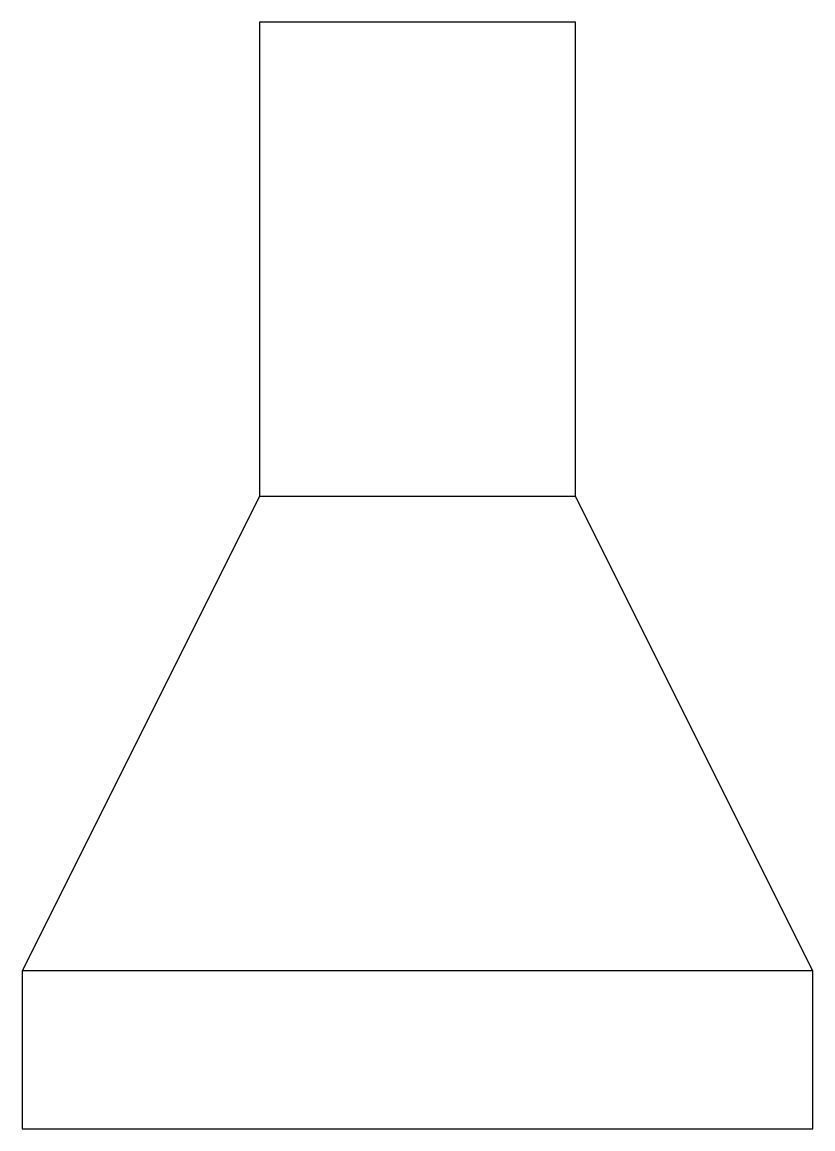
# Model space of a CAD drawing. Header units: centimetres. Extents: x -7.5 to 7.5, y 194.9 to 215.9.
import ezdxf

# ---------------------------------------------------------------- set-up
doc = ezdxf.new("R2010")
doc.units = ezdxf.units.CM

msp = doc.modelspace()

# ---------------------------------------------------------------- linework, layer by layer
for p, q in [((3, 206.876), (-3, 206.876)), ((7.5, 197.876), (-7.5, 197.876))]:
    msp.add_line(p, q)
msp.add_lwpolyline([(-7.5, 194.876), (7.5, 194.876), (7.5, 197.876), (3, 206.876), (3, 215.876), (-3, 215.876), (-3, 206.876), (-7.5, 197.876)], close=True)

doc.saveas('drawing.dxf')
